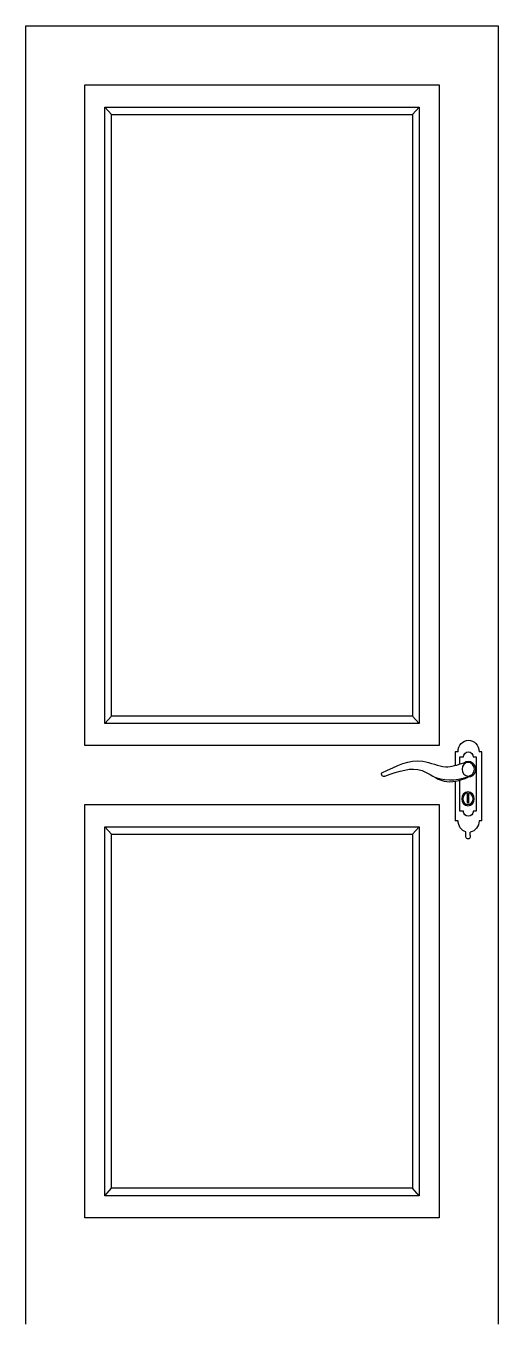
# Model space of a CAD drawing. Header units: millimetres. Extents: x 0 to 800, y 0 to 2200.
import ezdxf

# ---------------------------------------------------------------- set-up
doc = ezdxf.new("R2010")
doc.units = ezdxf.units.MM
doc.header["$LTSCALE"] = 10
doc.header["$MEASUREMENT"] = 0
doc.layers.get('0').update_dxf_attribs({"color": 1, "linetype": 'CONTINUOUS'})

# ---------------------------------------------------------------- blocks, each defined once
blk = doc.blocks.new('rgever')
at = {"color": 8}
for p, q in [((14611.5, -116676.1), (14616.7, -116676.1)), ((14611.5, -116792.8), (14611.5, -116676.1)), ((14656.2, -116676.1), (14661.4, -116676.1)), ((14661.4, -116676.1), (14661.4, -116698.9)), ((14661.4, -116727.2), (14661.4, -116792.8)), ((14611.5, -116792.8), (14616.7, -116792.8)), ((14656.2, -116792.8), (14661.4, -116792.8)), ((14633.4, -116818), (14633.4, -116812.3)), ((14641.4, -116818), (14641.4, -116811.9))]:
    blk.add_line(p, q, dxfattribs=at)
at = {"color": 250}
for p, q in [((14621.3, -116776.3), (14621.3, -116685)), ((14621.3, -116685), (14627.2, -116685)), ((14646.6, -116685), (14653.4, -116685)), ((14653.4, -116685), (14653.4, -116696.9)), ((14653.4, -116725), (14653.4, -116776.3)), ((14638.7, -116748), (14636.6, -116748)), ((14636.6, -116748), (14636.6, -116763.2)), ((14638.7, -116763.2), (14638.7, -116748)), ((14636.6, -116763.2), (14638.7, -116763.2)), ((14627.2, -116776.3), (14621.3, -116776.3)), ((14653.4, -116776.3), (14646.6, -116776.3))]:
    blk.add_line(p, q, dxfattribs=at)
for centre, radius in [((14637.1, -116705.7), 11.6), ((14637.5, -116755.7), 11.7), ((14637.5, -116755.7), 9.73)]:
    blk.add_circle(centre, radius, dxfattribs=at)
at = {"color": 8}
for centre, radius, start, end in [((14636.4, -116676.1), 19.7, 0, 180), ((14637.1, -116705.7), 13.6, 54.2184, 270), ((14796, -116713.6), 4.2, 238.5138, 28.9181), ((14636.4, -116792.8), 19.7, 180, 260.9961), ((14636.4, -116792.8), 19.7, 284.6276, 0), ((14637.4, -116819.4), 4.24, 161.9553, 18.0447)]:
    blk.add_arc(centre, radius, start, end, dxfattribs=at)
at = {"color": 250}
for centre, radius, start, end in [((14636.9, -116685.8), 9.7, 4.7142, 175.2858), ((14670.5, -116630.9), 93.5, 245.1655, 286.8772), ((14636.9, -116775.5), 9.7, 184.7142, 355.2858)]:
    blk.add_arc(centre, radius, start, end, dxfattribs=at)
at = {"color": 8}
for points, knots in [([(14793.8, -116717.1), (14766.5, -116709.1), (14731.7, -116696), (14685, -116732.2), (14652.8, -116725.1), (14637.1, -116719.3)], [0, 0, 0, 0, 79.997532, 129.640262, 176.755818, 176.755818, 176.755818, 176.755818]), ([(14799.6, -116711.5), (14771.2, -116699.8), (14737, -116681.8), (14680.5, -116706.2), (14657.8, -116698.2), (14645.1, -116694.6)], [0, 0, 0, 0, 87.674563, 134.397954, 173.19965, 173.19965, 173.19965, 173.19965])]:
    blk.add_open_spline(points, degree=3, knots=knots, dxfattribs=at)

msp = doc.modelspace()

# ---------------------------------------------------------------- linework, layer by layer
at = {"color": 8}
for p, q in [((100, 980.3), (100, 2100)), ((100, 2100), (700, 2100)), ((700, 2100), (700, 980.3)), ((133.7, 1017.8), (133.7, 2062.5)), ((133.7, 2062.5), (145, 2050)), ((133.7, 2062.5), (666.2, 2062.5)), ((145, 1030.3), (145, 2050)), ((145, 2050), (655, 2050)), ((666.2, 2062.5), (655, 2050)), ((666.2, 2062.5), (655, 2050)), ((655, 2050), (655, 1030.3)), ((666.2, 2062.5), (666.2, 1017.8)), ((133.7, 1017.8), (145, 1030.3)), ((666.2, 1017.8), (133.7, 1017.8)), ((655, 1030.3), (145, 1030.3)), ((666.2, 1017.8), (655, 1030.3)), ((666.2, 1017.8), (655, 1030.3)), ((700, 980.3), (100, 980.3)), ((100, 180), (100, 880.3)), ((100, 880.3), (700, 880.3)), ((700, 880.3), (700, 180)), ((133.7, 217.5), (133.7, 842.8)), ((133.7, 842.8), (145, 830.3)), ((133.7, 842.8), (666.2, 842.8)), ((666.2, 842.8), (655, 830.3)), ((666.2, 842.8), (655, 830.3)), ((666.2, 842.8), (666.2, 217.5)), ((145, 230), (145, 830.3)), ((145, 830.3), (655, 830.3)), ((655, 830.3), (655, 230)), ((133.7, 217.5), (145, 230)), ((655, 230), (145, 230)), ((666.2, 217.5), (655, 230)), ((666.2, 217.5), (655, 230)), ((666.2, 217.5), (133.7, 217.5)), ((700, 180), (100, 180))]:
    msp.add_line(p, q, dxfattribs=at)
at = {"color": 1, "ltscale": 10}
msp.add_lwpolyline([(0, 0), (0, 2200), (800, 2200), (800, 0)], dxfattribs=at)

# ---------------------------------------------------------------- block references
at = {"color": 1, "extrusion": (0, 0, -1), "xscale": 0.900000000001455, "zscale": -1}
msp.add_blockref('rgever', (-13922.8, 117645.9), dxfattribs=at)

doc.saveas('drawing.dxf')
